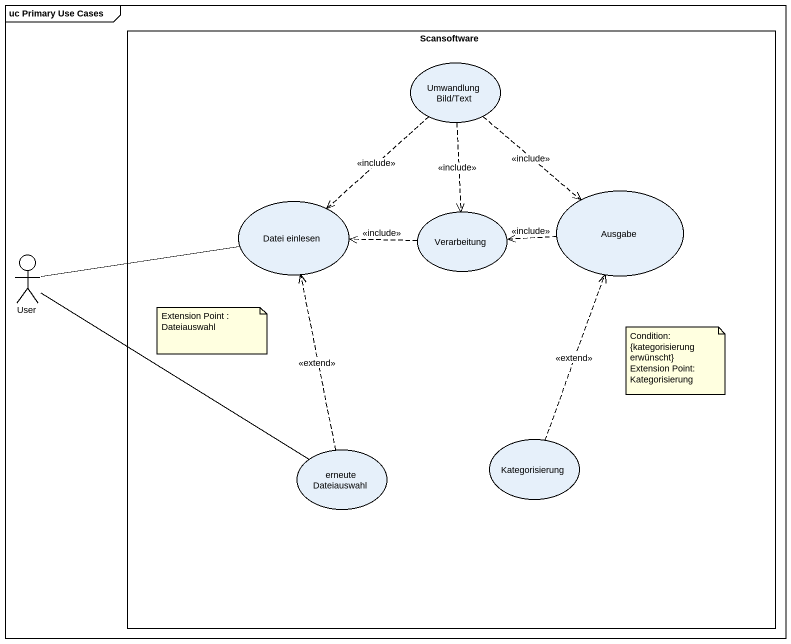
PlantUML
@startuml
mainframe uc Primary Use Cases
rectangle Scansoftware {
  usecase "Umwandlung Bild/Text" as Umwandlung_Bild_Text
  usecase Ausgabe
  usecase "Datei einlesen" as Datei_einlesen
  usecase Verarbeitung
  usecase "erneute Dateiauswahl" as erneute_Dateiauswahl
  usecase Kategorisierung
}
actor User
Umwandlung_Bild_Text ..> Ausgabe : <<include>>
Umwandlung_Bild_Text ..> Datei_einlesen : <<include>>
Umwandlung_Bild_Text ..> Verarbeitung : <<include>>
Ausgabe .left.> Verarbeitung : <<include>>
Verarbeitung .left.> Datei_einlesen : <<include>>
User -right- Datei_einlesen
erneute_Dateiauswahl .up.> Datei_einlesen : <<extend>>
erneute_Dateiauswahl -left- User
Kategorisierung .up.> Ausgabe : <<extend>>
note as N1
  Extension Point : Dateiauswahl
end note
note as N2
  Condition: {kategorisierung erwünscht}
  Extension Point: Kategorisierung
end note
@enduml
